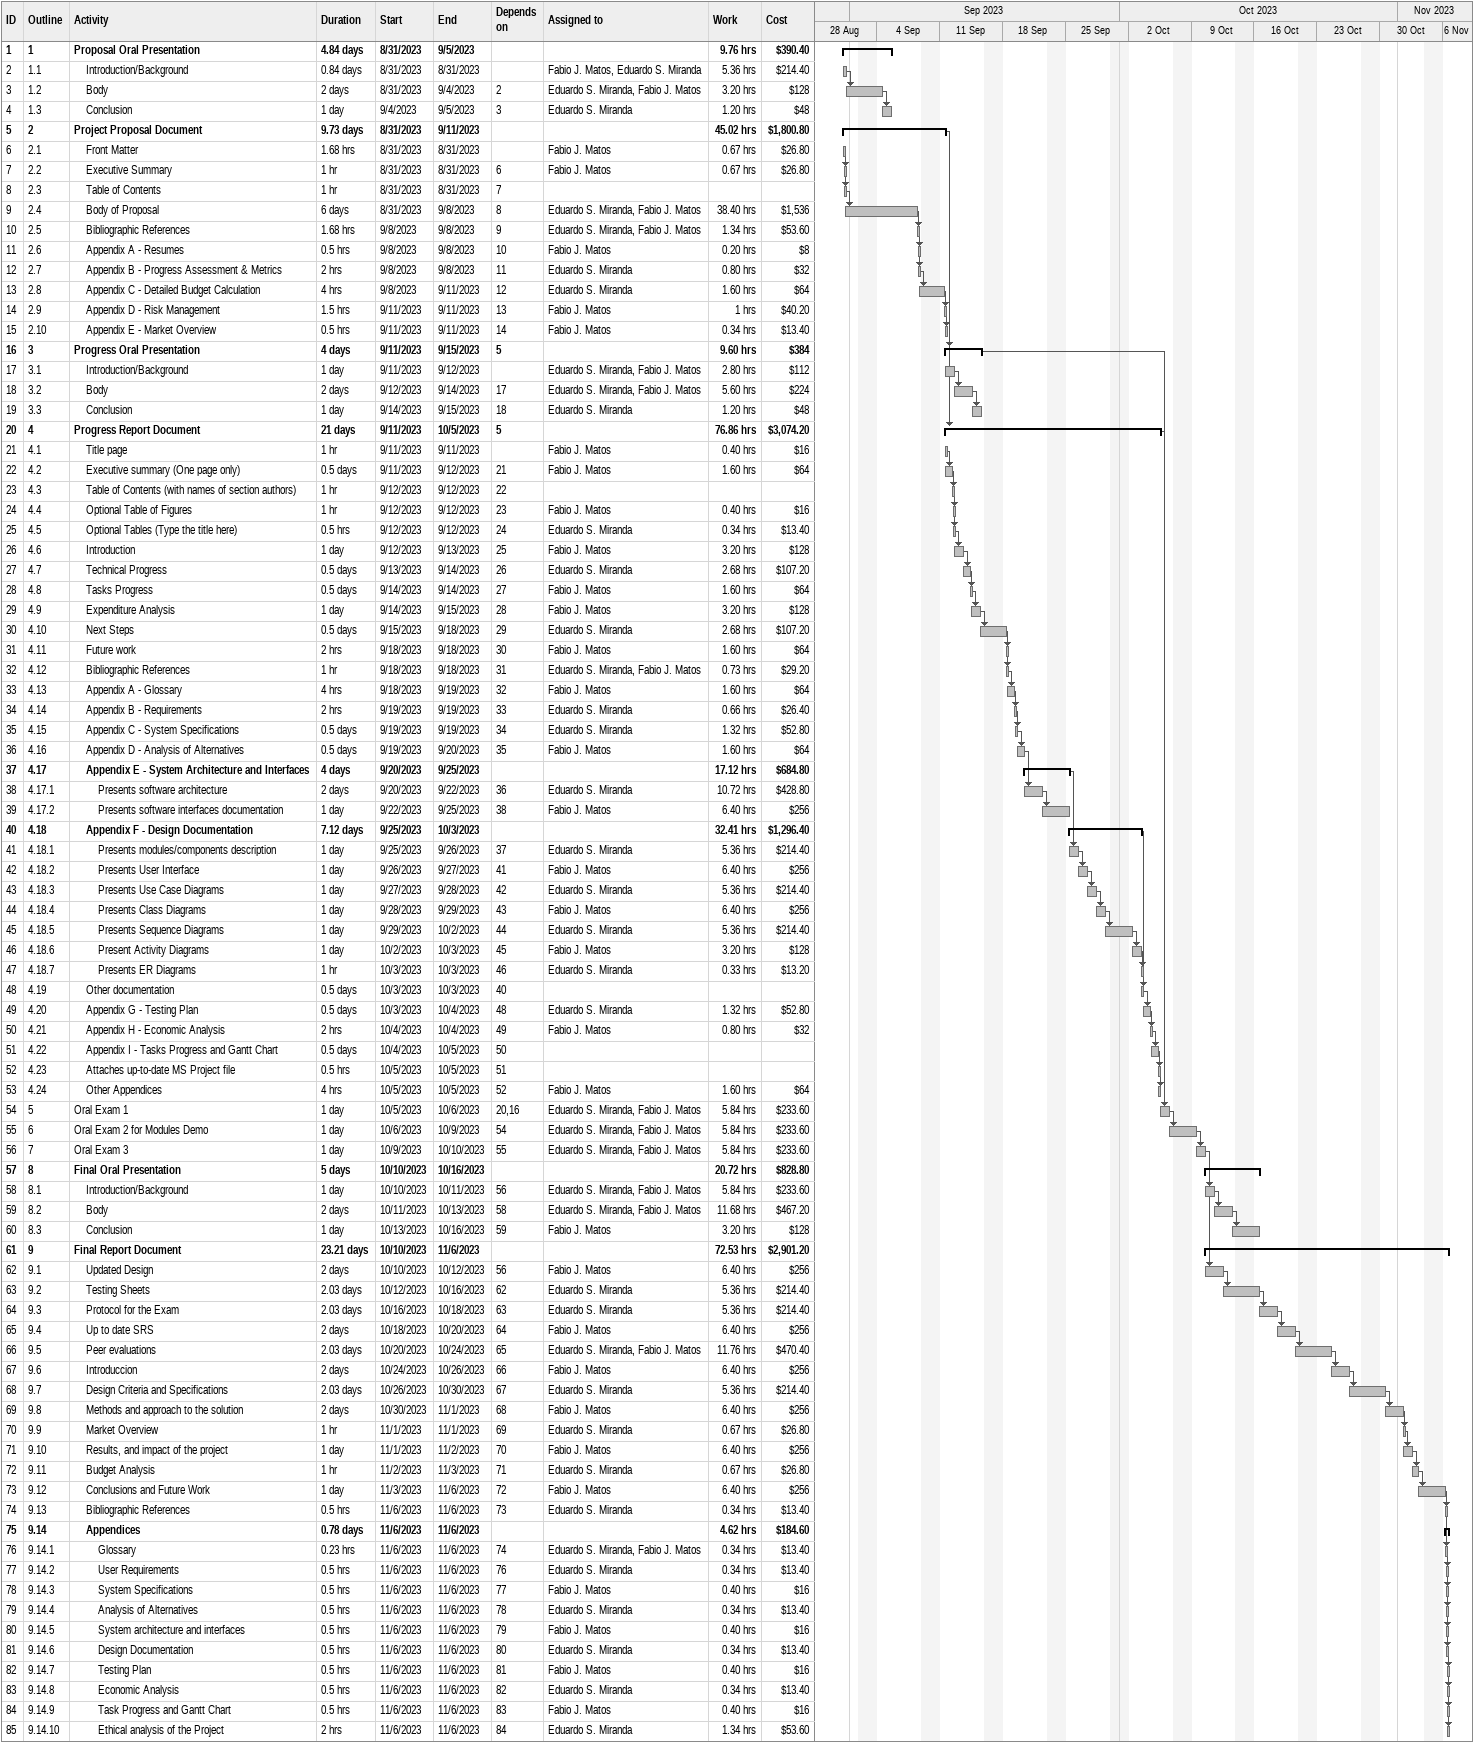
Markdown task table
| ID | WBS | Task | Duration | Start | Finish | Predecessors | Resources | Work (h) | Cost ($) |
|---|---|---|---|---|---|---|---|---|---|
| 1 | 1 | **Proposal Oral Presentation** | 4.84d | 2023-08-31 | 2023-09-05 |  |  | 9.76 | 390.40 |
| 2 | 1.1 | Introduction/Background | 0.84d | 2023-08-31 | 2023-08-31 |  | Fabio J. Matos, Eduardo S. Miranda | 5.36 | 214.40 |
| 3 | 1.2 | Body | 2d | 2023-08-31 | 2023-09-04 | 2 | Eduardo S. Miranda, Fabio J. Matos | 3.20 | 128 |
| 4 | 1.3 | Conclusion | 1d | 2023-09-04 | 2023-09-05 | 3 | Eduardo S. Miranda | 1.20 | 48 |
| 5 | 2 | **Project Proposal Document** | 9.73d | 2023-08-31 | 2023-09-11 |  |  | 45.02 | 1800.80 |
| 6 | 2.1 | Front Matter | 1.68h | 2023-08-31 | 2023-08-31 |  | Fabio J. Matos | 0.67 | 26.80 |
| 7 | 2.2 | Executive Summary | 1h | 2023-08-31 | 2023-08-31 | 6 | Fabio J. Matos | 0.67 | 26.80 |
| 8 | 2.3 | Table of Contents | 1h | 2023-08-31 | 2023-08-31 | 7 |  |  |  |
| 9 | 2.4 | Body of Proposal | 6d | 2023-08-31 | 2023-09-08 | 8 | Eduardo S. Miranda, Fabio J. Matos | 38.40 | 1536 |
| 10 | 2.5 | Bibliographic References | 1.68h | 2023-09-08 | 2023-09-08 | 9 | Eduardo S. Miranda, Fabio J. Matos | 1.34 | 53.60 |
| 11 | 2.6 | Appendix A - Resumes | 0.5h | 2023-09-08 | 2023-09-08 | 10 | Fabio J. Matos | 0.20 | 8 |
| 12 | 2.7 | Appendix B - Progress Assessment & Metrics | 2h | 2023-09-08 | 2023-09-08 | 11 | Eduardo S. Miranda | 0.80 | 32 |
| 13 | 2.8 | Appendix C - Detailed Budget Calculation | 4h | 2023-09-08 | 2023-09-11 | 12 | Eduardo S. Miranda | 1.60 | 64 |
| 14 | 2.9 | Appendix D - Risk Management | 1.5h | 2023-09-11 | 2023-09-11 | 13 | Fabio J. Matos | 1 | 40.20 |
| 15 | 2.10 | Appendix E - Market Overview | 0.5h | 2023-09-11 | 2023-09-11 | 14 | Fabio J. Matos | 0.34 | 13.40 |
| 16 | 3 | **Progress Oral Presentation** | 4d | 2023-09-11 | 2023-09-15 | 5 |  | 9.60 | 384 |
| 17 | 3.1 | Introduction/Background | 1d | 2023-09-11 | 2023-09-12 |  | Eduardo S. Miranda, Fabio J. Matos | 2.80 | 112 |
| 18 | 3.2 | Body | 2d | 2023-09-12 | 2023-09-14 | 17 | Eduardo S. Miranda, Fabio J. Matos | 5.60 | 224 |
| 19 | 3.3 | Conclusion | 1d | 2023-09-14 | 2023-09-15 | 18 | Eduardo S. Miranda | 1.20 | 48 |
| 20 | 4 | **Progress Report Document** | 21d | 2023-09-11 | 2023-10-05 | 5 |  | 76.86 | 3074.20 |
| 21 | 4.1 | Title page | 1h | 2023-09-11 | 2023-09-11 |  | Fabio J. Matos | 0.40 | 16 |
| 22 | 4.2 | Executive summary (One page only) | 0.5d | 2023-09-11 | 2023-09-12 | 21 | Fabio J. Matos | 1.60 | 64 |
| 23 | 4.3 | Table of Contents (with names of section authors) | 1h | 2023-09-12 | 2023-09-12 | 22 |  |  |  |
| 24 | 4.4 | Optional Table of Figures | 1h | 2023-09-12 | 2023-09-12 | 23 | Fabio J. Matos | 0.40 | 16 |
| 25 | 4.5 | Optional Tables (Type the title here) | 0.5h | 2023-09-12 | 2023-09-12 | 24 | Eduardo S. Miranda | 0.34 | 13.40 |
| 26 | 4.6 | Introduction | 1d | 2023-09-12 | 2023-09-13 | 25 | Fabio J. Matos | 3.20 | 128 |
| 27 | 4.7 | Technical Progress | 0.5d | 2023-09-13 | 2023-09-14 | 26 | Eduardo S. Miranda | 2.68 | 107.20 |
| 28 | 4.8 | Tasks Progress | 0.5d | 2023-09-14 | 2023-09-14 | 27 | Fabio J. Matos | 1.60 | 64 |
| 29 | 4.9 | Expenditure Analysis | 1d | 2023-09-14 | 2023-09-15 | 28 | Fabio J. Matos | 3.20 | 128 |
| 30 | 4.10 | Next Steps | 0.5d | 2023-09-15 | 2023-09-18 | 29 | Eduardo S. Miranda | 2.68 | 107.20 |
| 31 | 4.11 | Future work | 2h | 2023-09-18 | 2023-09-18 | 30 | Fabio J. Matos | 1.60 | 64 |
| 32 | 4.12 | Bibliographic References | 1h | 2023-09-18 | 2023-09-18 | 31 | Eduardo S. Miranda, Fabio J. Matos | 0.73 | 29.20 |
| 33 | 4.13 | Appendix A - Glossary | 4h | 2023-09-18 | 2023-09-19 | 32 | Fabio J. Matos | 1.60 | 64 |
| 34 | 4.14 | Appendix B - Requirements | 2h | 2023-09-19 | 2023-09-19 | 33 | Eduardo S. Miranda | 0.66 | 26.40 |
| 35 | 4.15 | Appendix C - System Specifications | 0.5d | 2023-09-19 | 2023-09-19 | 34 | Eduardo S. Miranda | 1.32 | 52.80 |
| 36 | 4.16 | Appendix D - Analysis of Alternatives | 0.5d | 2023-09-19 | 2023-09-20 | 35 | Fabio J. Matos | 1.60 | 64 |
| 37 | 4.17 | **Appendix E - System Architecture and Interfaces** | 4d | 2023-09-20 | 2023-09-25 |  |  | 17.12 | 684.80 |
| 38 | 4.17.1 | Presents software architecture | 2d | 2023-09-20 | 2023-09-22 | 36 | Eduardo S. Miranda | 10.72 | 428.80 |
| 39 | 4.17.2 | Presents software interfaces documentation | 1d | 2023-09-22 | 2023-09-25 | 38 | Fabio J. Matos | 6.40 | 256 |
| 40 | 4.18 | **Appendix F - Design Documentation** | 7.12d | 2023-09-25 | 2023-10-03 |  |  | 32.41 | 1296.40 |
| 41 | 4.18.1 | Presents modules/components description | 1d | 2023-09-25 | 2023-09-26 | 37 | Eduardo S. Miranda | 5.36 | 214.40 |
| 42 | 4.18.2 | Presents User Interface | 1d | 2023-09-26 | 2023-09-27 | 41 | Fabio J. Matos | 6.40 | 256 |
| 43 | 4.18.3 | Presents Use Case Diagrams | 1d | 2023-09-27 | 2023-09-28 | 42 | Eduardo S. Miranda | 5.36 | 214.40 |
| 44 | 4.18.4 | Presents Class Diagrams | 1d | 2023-09-28 | 2023-09-29 | 43 | Fabio J. Matos | 6.40 | 256 |
| 45 | 4.18.5 | Presents Sequence Diagrams | 1d | 2023-09-29 | 2023-10-02 | 44 | Eduardo S. Miranda | 5.36 | 214.40 |
| 46 | 4.18.6 | Present Activity Diagrams | 1d | 2023-10-02 | 2023-10-03 | 45 | Fabio J. Matos | 3.20 | 128 |
| 47 | 4.18.7 | Presents ER Diagrams | 1h | 2023-10-03 | 2023-10-03 | 46 | Eduardo S. Miranda | 0.33 | 13.20 |
| 48 | 4.19 | Other documentation | 0.5d | 2023-10-03 | 2023-10-03 | 40 |  |  |  |
| 49 | 4.20 | Appendix G - Testing Plan | 0.5d | 2023-10-03 | 2023-10-04 | 48 | Eduardo S. Miranda | 1.32 | 52.80 |
| 50 | 4.21 | Appendix H - Economic Analysis | 2h | 2023-10-04 | 2023-10-04 | 49 | Fabio J. Matos | 0.80 | 32 |
| 51 | 4.22 | Appendix I - Tasks Progress and Gantt Chart | 0.5d | 2023-10-04 | 2023-10-05 | 50 |  |  |  |
| 52 | 4.23 | Attaches up-to-date MS Project file | 0.5h | 2023-10-05 | 2023-10-05 | 51 |  |  |  |
| 53 | 4.24 | Other Appendices | 4h | 2023-10-05 | 2023-10-05 | 52 | Fabio J. Matos | 1.60 | 64 |
| 54 | 5 | Oral Exam 1 | 1d | 2023-10-05 | 2023-10-06 | 20, 16 | Eduardo S. Miranda, Fabio J. Matos | 5.84 | 233.60 |
| 55 | 6 | Oral Exam 2 for Modules Demo | 1d | 2023-10-06 | 2023-10-09 | 54 | Eduardo S. Miranda, Fabio J. Matos | 5.84 | 233.60 |
| 56 | 7 | Oral Exam 3 | 1d | 2023-10-09 | 2023-10-10 | 55 | Eduardo S. Miranda, Fabio J. Matos | 5.84 | 233.60 |
| 57 | 8 | **Final Oral Presentation** | 5d | 2023-10-10 | 2023-10-16 |  |  | 20.72 | 828.80 |
| 58 | 8.1 | Introduction/Background | 1d | 2023-10-10 | 2023-10-11 | 56 | Eduardo S. Miranda, Fabio J. Matos | 5.84 | 233.60 |
| 59 | 8.2 | Body | 2d | 2023-10-11 | 2023-10-13 | 58 | Eduardo S. Miranda, Fabio J. Matos | 11.68 | 467.20 |
| 60 | 8.3 | Conclusion | 1d | 2023-10-13 | 2023-10-16 | 59 | Fabio J. Matos | 3.20 | 128 |
| 61 | 9 | **Final Report Document** | 23.21d | 2023-10-10 | 2023-11-06 |  |  | 72.53 | 2901.20 |
| 62 | 9.1 | Updated Design | 2d | 2023-10-10 | 2023-10-12 | 56 | Fabio J. Matos | 6.40 | 256 |
| 63 | 9.2 | Testing Sheets | 2.03d | 2023-10-12 | 2023-10-16 | 62 | Eduardo S. Miranda | 5.36 | 214.40 |
| 64 | 9.3 | Protocol for the Exam | 2.03d | 2023-10-16 | 2023-10-18 | 63 | Eduardo S. Miranda | 5.36 | 214.40 |
| 65 | 9.4 | Up to date SRS | 2d | 2023-10-18 | 2023-10-20 | 64 | Fabio J. Matos | 6.40 | 256 |
| 66 | 9.5 | Peer evaluations | 2.03d | 2023-10-20 | 2023-10-24 | 65 | Eduardo S. Miranda, Fabio J. Matos | 11.76 | 470.40 |
| 67 | 9.6 | Introduccion | 2d | 2023-10-24 | 2023-10-26 | 66 | Fabio J. Matos | 6.40 | 256 |
| 68 | 9.7 | Design Criteria and Specifications | 2.03d | 2023-10-26 | 2023-10-30 | 67 | Eduardo S. Miranda | 5.36 | 214.40 |
| 69 | 9.8 | Methods and approach to the solution | 2d | 2023-10-30 | 2023-11-01 | 68 | Fabio J. Matos | 6.40 | 256 |
| 70 | 9.9 | Market Overview | 1h | 2023-11-01 | 2023-11-01 | 69 | Eduardo S. Miranda | 0.67 | 26.80 |
| 71 | 9.10 | Results, and impact of the project | 1d | 2023-11-01 | 2023-11-02 | 70 | Fabio J. Matos | 6.40 | 256 |
| 72 | 9.11 | Budget Analysis | 1h | 2023-11-02 | 2023-11-03 | 71 | Eduardo S. Miranda | 0.67 | 26.80 |
| 73 | 9.12 | Conclusions and Future Work | 1d | 2023-11-03 | 2023-11-06 | 72 | Fabio J. Matos | 6.40 | 256 |
| 74 | 9.13 | Bibliographic References | 0.5h | 2023-11-06 | 2023-11-06 | 73 | Eduardo S. Miranda | 0.34 | 13.40 |
| 75 | 9.14 | **Appendices** | 0.78d | 2023-11-06 | 2023-11-06 |  |  | 4.62 | 184.60 |
| 76 | 9.14.1 | Glossary | 0.23h | 2023-11-06 | 2023-11-06 | 74 | Eduardo S. Miranda, Fabio J. Matos | 0.34 | 13.40 |
| 77 | 9.14.2 | User Requirements | 0.5h | 2023-11-06 | 2023-11-06 | 76 | Eduardo S. Miranda | 0.34 | 13.40 |
| 78 | 9.14.3 | System Specifications | 0.5h | 2023-11-06 | 2023-11-06 | 77 | Fabio J. Matos | 0.40 | 16 |
| 79 | 9.14.4 | Analysis of Alternatives | 0.5h | 2023-11-06 | 2023-11-06 | 78 | Eduardo S. Miranda | 0.34 | 13.40 |
| 80 | 9.14.5 | System architecture and interfaces | 0.5h | 2023-11-06 | 2023-11-06 | 79 | Fabio J. Matos | 0.40 | 16 |
| 81 | 9.14.6 | Design Documentation | 0.5h | 2023-11-06 | 2023-11-06 | 80 | Eduardo S. Miranda | 0.34 | 13.40 |
| 82 | 9.14.7 | Testing Plan | 0.5h | 2023-11-06 | 2023-11-06 | 81 | Fabio J. Matos | 0.40 | 16 |
| 83 | 9.14.8 | Economic Analysis | 0.5h | 2023-11-06 | 2023-11-06 | 82 | Eduardo S. Miranda | 0.34 | 13.40 |
| 84 | 9.14.9 | Task Progress and Gantt Chart | 0.5h | 2023-11-06 | 2023-11-06 | 83 | Fabio J. Matos | 0.40 | 16 |
| 85 | 9.14.10 | Ethical analysis of the Project | 2h | 2023-11-06 | 2023-11-06 | 84 | Eduardo S. Miranda | 1.34 | 53.60 |
